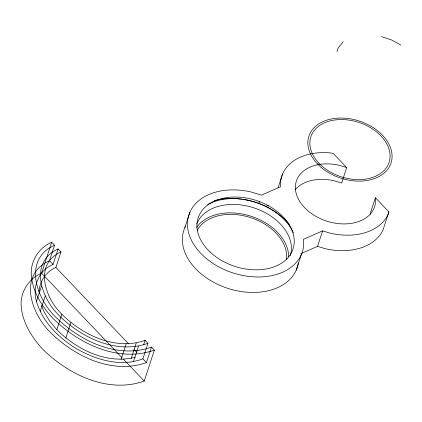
<?xml version="1.0" encoding="UTF-8"?>
<svg xmlns="http://www.w3.org/2000/svg" width="422" height="422" viewBox="0 0 422 422"><rect width="100%" height="100%" fill="white"/><g stroke="black" fill="none" stroke-linecap="round" stroke-linejoin="round"><path stroke-width="0.63" d="M39.125 293.179C38.887 282.06 45.729 271.81 55.894 267.432L60.953 251.955L58.099 248.959C28.743 262.215 41.066 298.09 59.091 315.487C81.557 337.874 116.282 354.491 147.943 343.36L145.094 340.364C115.438 350.787 82.918 335.226 61.881 314.258C45.006 298.227 33.533 264.093 60.953 251.955M383.672 227.917L383.208 229.547A56.59 39.309 18.1 0 1 325.04 248.648L317.544 246.353L300.807 253.717M370.337 214.413L370.337 213.2L375.395 197.723L388.884 211.897L388.266 214.07A56.59 39.309 18.1 0 1 330.099 233.171L322.603 230.876L303.476 239.29L303.481 246.891A59.676 41.451 18.1 0 1 239.928 274.854A59.676 41.451 18.1 0 1 187.706 219.983A59.676 41.451 18.1 0 1 251.264 192.021L261.455 195.143L280.588 186.724L280.583 181.138A56.59 39.309 18.1 0 1 330.036 152.891L333.206 153.397L346.699 167.571L341.641 183.048L334.324 180.811A41.156 28.59 18.1 0 0 295.031 189.868M41.567 273.166L51.684 242.217L54.538 245.214L49.479 260.69C17.787 274.996 31.091 313.72 50.545 332.499C74.731 356.506 112.368 374.747 146.45 362.582L151.509 347.106L154.362 350.102L144.245 381.055C108.153 393.937 68.306 374.62 42.696 349.2C31.381 336.883 21.939 321.712 21.1 304.589C20.81 291.016 29.16 278.515 41.567 273.166L121.984 357.666M147.943 343.36L142.884 358.837C120.048 367.546 94.665 359.507 74.567 347.554C57.608 336.635 42.29 321.274 36.477 301.482L41.535 286.005M36.477 301.482C32.135 287.029 38.65 270.222 53.045 264.436L58.099 248.959M40.185 311.431L45.244 295.954M135.32 357.27C106.75 364.539 76.841 349.622 56.822 329.735L61.881 314.258M65.816 338.011L70.875 322.535M121.088 359.402L126.146 343.925M131.2 358.521L136.259 343.044M133.452 361.701L138.511 346.225M143.675 344.695L145.094 340.364M184.868 227.637L189.926 212.16M258.623 203.81L259.435 201.331M278.029 187.959L282.687 173.722M296.207 270.191L301.266 254.714M317.544 246.353L322.603 230.876M383.825 227.374L388.884 211.897M336.978 51.405L338.127 47.987L343.302 41.725M51.684 242.217C39.278 247.561 30.927 260.063 31.217 273.635C32.056 290.758 41.493 305.929 52.813 318.246C78.423 343.666 118.271 362.983 154.362 350.102M54.538 245.214C22.846 259.519 36.15 298.243 55.604 317.022C79.79 341.029 117.427 359.27 151.509 347.106M265.364 206.674L268.355 205.361M346.699 167.571L339.383 165.334A41.156 28.59 18.1 0 0 295.553 184.62A41.156 28.59 18.1 0 0 331.565 222.457A41.156 28.59 18.1 0 0 375.401 203.177L375.395 197.723M381.462 36.598L391.663 39.974L400.9 45.064M49.479 260.69L53.045 264.436M55.894 267.432L128.726 343.956M134.154 349.659L136.865 352.512M142.884 358.837L146.45 362.582M123.345 359.096L144.245 381.055M56.822 329.735L49.406 320.762L43.851 311.441L41.683 305.618M298.333 262.99A59.676 41.451 18.1 0 1 227.938 288.405A59.676 41.451 18.1 0 1 185.395 226.503M196.562 227.521A49.385 34.309 18.1 0 1 250.742 216.159A49.385 34.309 18.1 0 1 288.669 256.951M197.243 230.301A47.327 32.879 18.1 0 1 250.837 217.694A47.327 32.879 18.1 0 1 286.448 259.588M207.603 204.617A53.499 37.162 18.1 0 1 293.374 232.838M196.757 223.992A49.385 34.309 18.1 0 1 254.761 208.136A49.385 34.309 18.1 0 1 290.241 255.795M214.244 200.661A57.619 40.021 18.1 0 1 216.148 200.16M216.792 200.007A57.619 40.021 18.1 0 1 241.637 199.163M242.935 199.353A57.619 40.021 18.1 0 1 289.35 224.377M210.114 252.055A49.901 34.662 18.1 0 0 292.145 251.227A49.901 34.662 18.1 0 0 234.521 197.027A49.901 34.662 18.1 0 0 210.114 252.055M317.418 163.894A43.213 30.02 18.1 0 0 389.39 166.753A43.213 30.02 18.1 0 0 343.075 118.091A43.213 30.02 18.1 0 0 317.418 163.894M318.969 163.214A41.156 28.59 18.1 0 0 387.512 165.936A41.156 28.59 18.1 0 0 343.402 119.59A41.156 28.59 18.1 0 0 318.969 163.214"/></g></svg>
